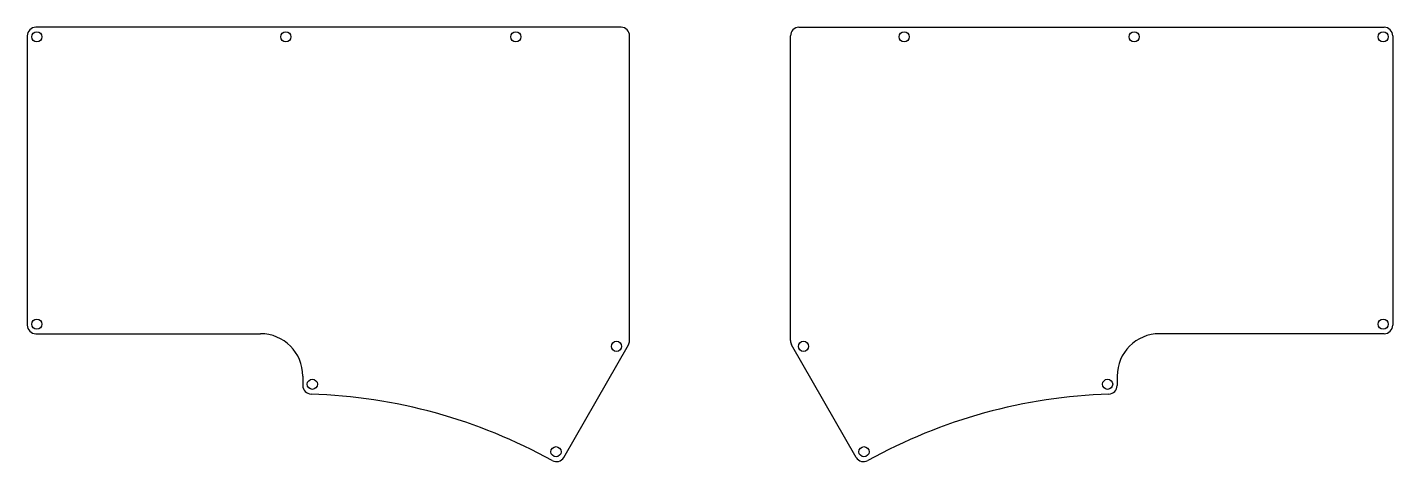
# Model space of a CAD drawing. Header units: millimetres. Extents: x 51 to 373, y 82 to 184.
import ezdxf

# ---------------------------------------------------------------- set-up
doc = ezdxf.new("R2010")
doc.units = ezdxf.units.MM

msp = doc.modelspace()

# ---------------------------------------------------------------- linework, layer by layer
at = {"color": 7, "linetype": 'Continuous', "lineweight": 25}
for p, q in [((191.34, 184.45), (53.26, 184.45)), ((233.32, 184.45), (371.39, 184.45)), ((51.26, 182.45), (51.26, 114.19)), ((193.34, 110.57), (193.34, 182.45)), ((231.32, 110.57), (231.32, 182.45)), ((373.39, 182.45), (373.39, 114.19)), ((53.26, 112.19), (106.26, 112.19)), ((177.81, 83.01), (193.08, 109.57)), ((246.84, 83.01), (231.58, 109.57)), ((371.39, 112.19), (318.39, 112.19)), ((116.26, 102.19), (116.26, 99.96)), ((308.39, 102.19), (308.39, 99.96))]:
    msp.add_line(p, q, dxfattribs=at)
for centre in [(53.51, 182.2), (112.26, 182.2), (166.52, 182.2), (258.14, 182.2), (312.4, 182.2), (371.14, 182.2), (53.51, 114.44), (371.14, 114.44), (190.27, 109.21), (234.38, 109.21), (118.51, 100.26), (306.14, 100.26), (176, 84.36), (248.66, 84.36)]:
    msp.add_circle(centre, 1.2, dxfattribs=at)
for centre, radius, start, end in [((53.26, 182.45), 2, 90, 180), ((191.34, 182.45), 2, 0, 90), ((233.32, 182.45), 2, 90, 180), ((371.39, 182.45), 2, 0, 90), ((53.26, 114.19), 2, 180, 270), ((371.39, 114.19), 2, 270, 0), ((106.26, 102.19), 10, 0, 90), ((191.34, 110.57), 2, 330.121, 0), ((233.32, 110.57), 2, 180, 209.879), ((318.39, 102.19), 10, 90, 180), ((118.26, 99.96), 2, 180, 268.1285), ((306.39, 99.96), 2, 271.8715, 0), ((114.09, -27.91), 125.94, 61.0166, 88.1285), ((310.57, -27.91), 125.94, 91.8715, 118.9834), ((176.08, 84.01), 2, 241.0166, 330.121), ((248.58, 84.01), 2, 209.879, 298.9834)]:
    msp.add_arc(centre, radius, start, end, dxfattribs=at)

doc.saveas('drawing.dxf')
